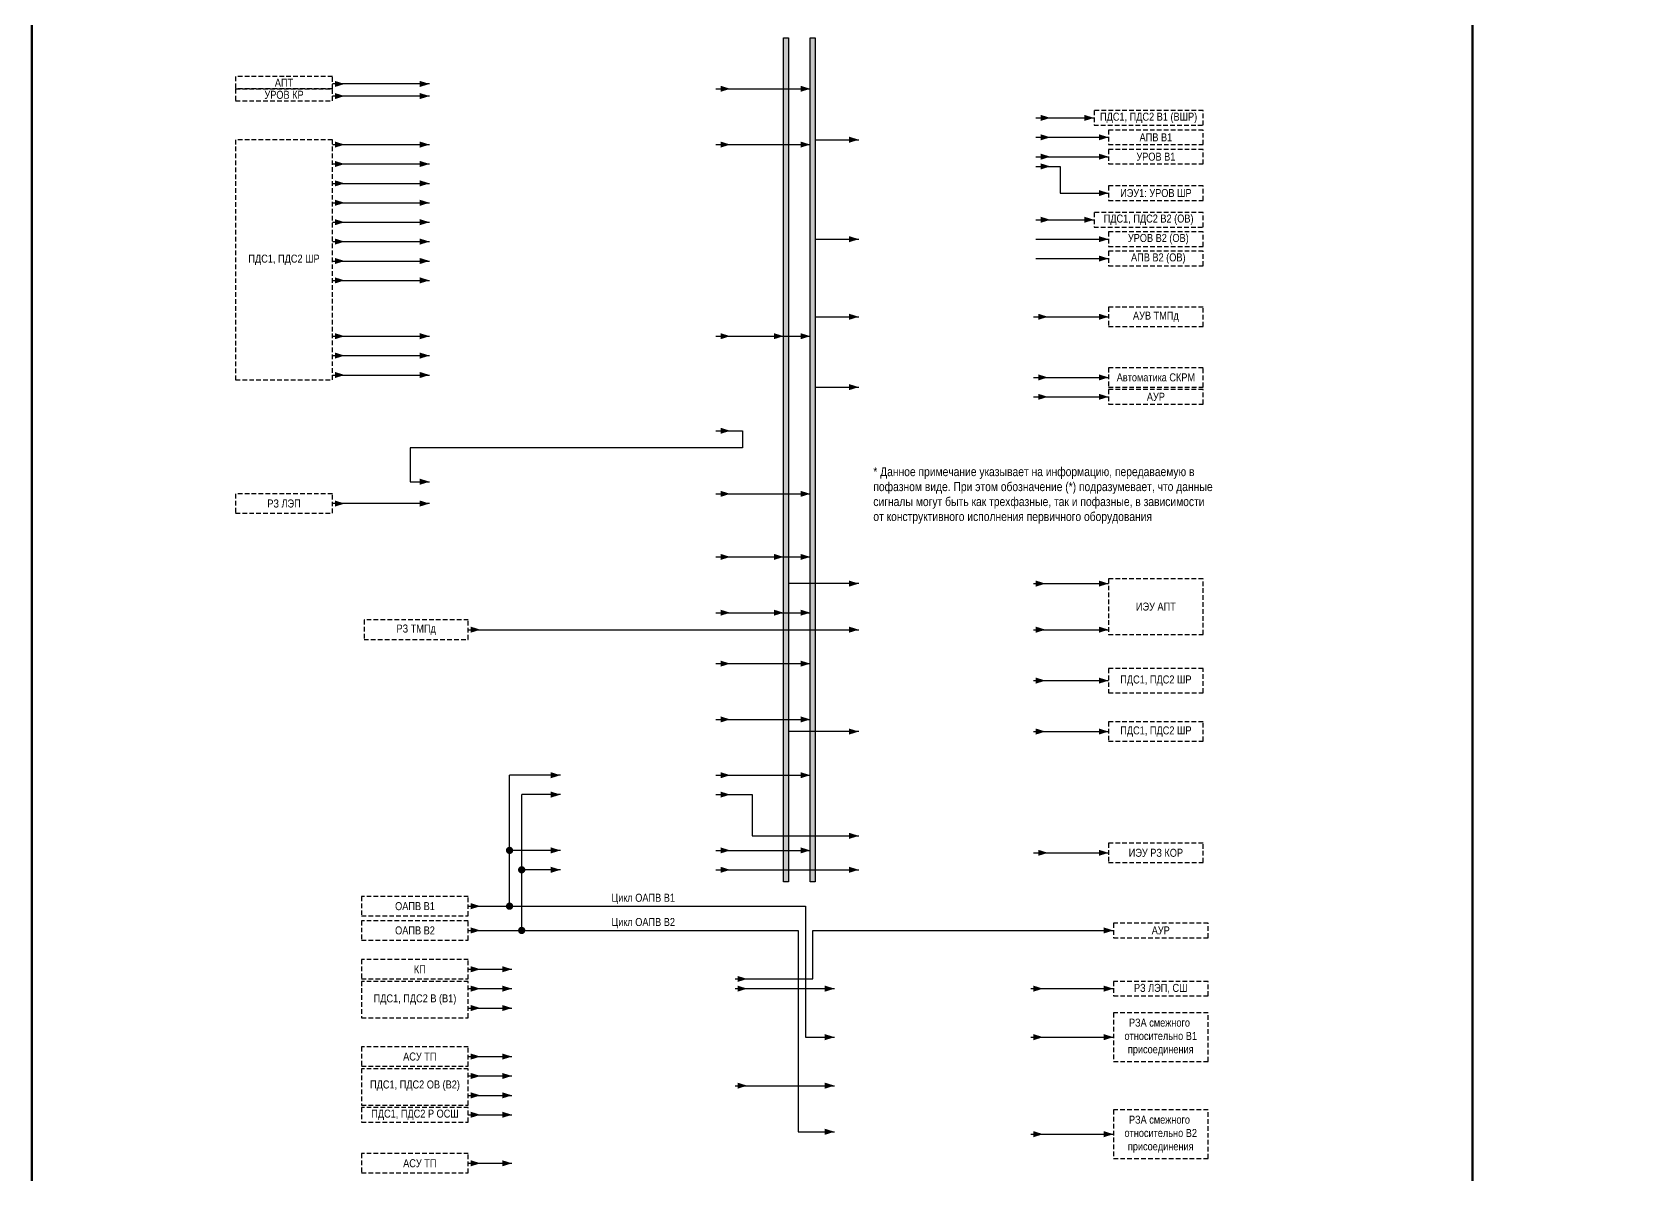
# Model space of a CAD drawing. Header units: millimetres. Extents: x 25558 to 49929, y 1902 to 19390.
# Drawn here: x 27936 to 28591, y 6070 to 6542 of the extents above; entities that cross this region are included whole.
import ezdxf

# ---------------------------------------------------------------- set-up
doc = ezdxf.new("R2010")
doc.units = ezdxf.units.MM
doc.linetypes.add('штриховая2', pattern=[9.525, 6.35, -3.175])
for name, color, linetype, lineweight in [('Основная', 7, 'Continuous', 30), ('Отключение_включение', 1, 'Continuous', 30), ('Тонкая', 7, 'Continuous', 5), ('Цепи внешние', 84, 'Continuous', 30), ('Цепи внутренние', 5, 'Continuous', 30)]:
    doc.layers.add(name, color=color, linetype=linetype, lineweight=lineweight)
doc.styles.add('Narrow', font='ARIALN.TTF')

# ---------------------------------------------------------------- blocks, each defined once
blk = doc.blocks.new('Point')
at = {"layer": 'Основная', "color": 0, "const_width": 1.5}
blk.add_lwpolyline([(-0.75, 0, 1), (0.75, 0, 1)], format="xyb", close=True, dxfattribs=at)

msp = doc.modelspace()

# ---------------------------------------------------------------- hatches: boundary and pattern name
at = {"layer": 'Отключение_включение'}
h = msp.add_hatch(color=256, dxfattribs=at)
h.dxf.hatch_style = 1
h.paths.add_polyline_path([(28259, 6539), (28257, 6539), (28257, 6191), (28259, 6191)])
at = {"layer": 'Цепи внутренние', "ltscale": 0.3}
h = msp.add_hatch(color=256, dxfattribs=at)
h.dxf.hatch_style = 1
h.paths.add_polyline_path([(28248, 6539), (28246, 6539), (28246, 6191), (28248, 6191)])

# ---------------------------------------------------------------- linework, layer by layer
at = {"layer": 'Отключение_включение'}
for p, q in [((28218, 6518), (28257, 6518)), ((28350, 6506), (28369, 6506)), ((28369, 6506), (28374, 6506)), ((28218, 6495), (28257, 6495)), ((28259, 6497), (28277, 6497)), ((28350, 6464), (28369, 6464)), ((28369, 6464), (28374, 6464)), ((28259, 6456), (28277, 6456)), ((28259, 6424), (28277, 6424)), ((28349, 6424), (28380, 6424)), ((28218, 6416), (28257, 6416)), ((28259, 6395), (28277, 6395)), ((28218, 6351), (28257, 6351)), ((28218, 6325), (28257, 6325)), ((28218, 6302), (28257, 6302)), ((28218, 6281), (28257, 6281)), ((28218, 6258), (28257, 6258)), ((28218, 6235), (28257, 6235)), ((28218, 6204), (28257, 6204)), ((28348, 6147), (28357, 6147)), ((28357, 6147), (28382, 6147)), ((28348, 6127), (28357, 6127)), ((28357, 6127), (28382, 6127)), ((28348, 6087), (28357, 6087)), ((28357, 6087), (28382, 6087))]:
    msp.add_line(p, q, dxfattribs=at)
msp.add_lwpolyline([(28257, 6539), (28259, 6539), (28259, 6191), (28257, 6191)], close=True, dxfattribs=at)
for points in [[(28065, 6520, 0, 2.5, 0), (28061, 6520, 0, 0, 0)], [(28100, 6520, 0, 2.5, 0), (28096, 6520, 0, 0, 0)], [(28065, 6515, 0, 2.5, 0), (28061, 6515, 0, 0, 0)], [(28100, 6515, 0, 2.5, 0), (28096, 6515, 0, 0, 0)], [(28224, 6518, 0, 2.5, 0), (28220, 6518, 0, 0, 0)], [(28257, 6518, 0, 2.5, 0), (28253, 6518, 0, 0, 0)], [(28356, 6506, 0, 2.5, 0), (28352, 6506, 0, 0, 0)], [(28374, 6506, 0, 2.5, 0), (28370, 6506, 0, 0, 0)], [(28224, 6495, 0, 2.5, 0), (28220, 6495, 0, 0, 0)], [(28257, 6495, 0, 2.5, 0), (28253, 6495, 0, 0, 0)], [(28277, 6497, 0, 2.5, 0), (28273, 6497, 0, 0, 0)], [(28356, 6464, 0, 2.5, 0), (28352, 6464, 0, 0, 0)], [(28374, 6464, 0, 2.5, 0), (28370, 6464, 0, 0, 0)], [(28277, 6456, 0, 2.5, 0), (28273, 6456, 0, 0, 0)], [(28277, 6424, 0, 2.5, 0), (28273, 6424, 0, 0, 0)], [(28355, 6424, 0, 2.5, 0), (28351, 6424, 0, 0, 0)], [(28380, 6424, 0, 2.5, 0), (28376, 6424, 0, 0, 0)], [(28224, 6416, 0, 2.5, 0), (28220, 6416, 0, 0, 0)], [(28246, 6416, 0, 2.5, 0), (28242, 6416, 0, 0, 0)], [(28257, 6416, 0, 2.5, 0), (28253, 6416, 0, 0, 0)], [(28277, 6395, 0, 2.5, 0), (28273, 6395, 0, 0, 0)], [(28224, 6351, 0, 2.5, 0), (28220, 6351, 0, 0, 0)], [(28257, 6351, 0, 2.5, 0), (28253, 6351, 0, 0, 0)], [(28224, 6325, 0, 2.5, 0), (28220, 6325, 0, 0, 0)], [(28246, 6325, 0, 2.5, 0), (28242, 6325, 0, 0, 0)], [(28257, 6325, 0, 2.5, 0), (28253, 6325, 0, 0, 0)], [(28224, 6302, 0, 2.5, 0), (28220, 6302, 0, 0, 0)], [(28246, 6302, 0, 2.5, 0), (28242, 6302, 0, 0, 0)], [(28257, 6302, 0, 2.5, 0), (28253, 6302, 0, 0, 0)], [(28224, 6281, 0, 2.5, 0), (28220, 6281, 0, 0, 0)], [(28257, 6281, 0, 2.5, 0), (28253, 6281, 0, 0, 0)], [(28224, 6258, 0, 2.5, 0), (28220, 6258, 0, 0, 0)], [(28257, 6258, 0, 2.5, 0), (28253, 6258, 0, 0, 0)], [(28224, 6235, 0, 2.5, 0), (28220, 6235, 0, 0, 0)], [(28257, 6235, 0, 2.5, 0), (28253, 6235, 0, 0, 0)], [(28224, 6204, 0, 2.5, 0), (28220, 6204, 0, 0, 0)], [(28257, 6204, 0, 2.5, 0), (28253, 6204, 0, 0, 0)], [(28353, 6147, 0, 2.5, 0), (28349, 6147, 0, 0, 0)], [(28382, 6147, 0, 2.5, 0), (28378, 6147, 0, 0, 0)], [(28353, 6127, 0, 2.5, 0), (28349, 6127, 0, 0, 0)], [(28382, 6127, 0, 2.5, 0), (28378, 6127, 0, 0, 0)], [(28353, 6087, 0, 2.5, 0), (28349, 6087, 0, 0, 0)], [(28382, 6087, 0, 2.5, 0), (28378, 6087, 0, 0, 0)]]:
    msp.add_lwpolyline(points, format="xyseb", dxfattribs=at)
for points in [[(28100, 6520), (28060, 6520)], [(28100, 6515), (28060, 6515)]]:
    msp.add_lwpolyline(points, dxfattribs=at)
at = {"layer": 'Тонкая', "color": 3, "lineweight": 50}
for points in [[(28530, 5969), (27936, 5969), (27936, 6809), (28530, 6809)], [(29124, 5969), (28530, 5969), (28530, 6809), (29124, 6809)]]:
    msp.add_lwpolyline(points, close=True, dxfattribs=at)
at = {"layer": 'Цепи внешние', "ltscale": 0.3}
for p, q in [((28060, 6495), (28100, 6495)), ((28350, 6498), (28380, 6498)), ((28350, 6490), (28380, 6490)), ((28060, 6487), (28100, 6487)), ((28060, 6479), (28100, 6479)), ((28060, 6471), (28100, 6471)), ((28060, 6463), (28100, 6463)), ((28350, 6456), (28378, 6456)), ((28378, 6456), (28380, 6456)), ((28060, 6455), (28100, 6455)), ((28060, 6447), (28100, 6447)), ((28350, 6448), (28380, 6448)), ((28060, 6439), (28100, 6439)), ((28060, 6416), (28100, 6416)), ((28060, 6408), (28100, 6408)), ((28060, 6400), (28100, 6400)), ((28116, 6295), (28277, 6295)), ((28154, 6235), (28133, 6235)), ((28133, 6181), (28133, 6235)), ((28138, 6171), (28138, 6227)), ((28154, 6227), (28138, 6227)), ((28154, 6204), (28133, 6204)), ((28154, 6196), (28138, 6196)), ((28116, 6181), (28255, 6181)), ((28255, 6181), (28255, 6127)), ((28116, 6171), (28252, 6171)), ((28252, 6171), (28252, 6088)), ((28116, 6155), (28134, 6155)), ((28116, 6147), (28134, 6147)), ((28116, 6139), (28134, 6139)), ((28255, 6127), (28267, 6127)), ((28116, 6119), (28134, 6119)), ((28116, 6111), (28134, 6111)), ((28116, 6103), (28134, 6103)), ((28116, 6095), (28134, 6095)), ((28252, 6088), (28267, 6088)), ((28116, 6075), (28134, 6075))]:
    msp.add_line(p, q, dxfattribs=at)
at = {"layer": 'Цепи внешние'}
for p, q in [((28349, 6399), (28380, 6399)), ((28349, 6314), (28358, 6314)), ((28358, 6314), (28380, 6314)), ((28349, 6295), (28358, 6295)), ((28358, 6295), (28380, 6295)), ((28349, 6253), (28358, 6253)), ((28358, 6253), (28380, 6253)), ((28349, 6203), (28380, 6203))]:
    msp.add_line(p, q, dxfattribs=at)
at = {"layer": 'Цепи внешние', "linetype": 'штриховая2', "ltscale": 0.3}
for points in [[(28060, 6523), (28020, 6523), (28020, 6518), (28060, 6518)], [(28060, 6518), (28020, 6518), (28020, 6513), (28060, 6513)], [(28419, 6509), (28374, 6509), (28374, 6503), (28419, 6503)], [(28060, 6497), (28020, 6497), (28020, 6398), (28060, 6398)], [(28419, 6501), (28380, 6501), (28380, 6495), (28419, 6495)], [(28419, 6493), (28380, 6493), (28380, 6487), (28419, 6487)], [(28419, 6467), (28374, 6467), (28374, 6461), (28419, 6461)], [(28419, 6459), (28380, 6459), (28380, 6453), (28419, 6453)], [(28419, 6451), (28380, 6451), (28380, 6445), (28419, 6445)], [(28419, 6428), (28380, 6428), (28380, 6420), (28419, 6420)], [(28419, 6403), (28380, 6403), (28380, 6395), (28419, 6395)], [(28060, 6351), (28020, 6351), (28020, 6343), (28060, 6343)], [(28419, 6316), (28380, 6316), (28380, 6293), (28419, 6293)], [(28116, 6299), (28073, 6299), (28073, 6291), (28116, 6291)], [(28419, 6279), (28380, 6279), (28380, 6269), (28419, 6269)], [(28419, 6257), (28380, 6257), (28380, 6249), (28419, 6249)], [(28419, 6207), (28380, 6207), (28380, 6199), (28419, 6199)], [(28116, 6185), (28072, 6185), (28072, 6177), (28116, 6177)], [(28116, 6175), (28072, 6175), (28072, 6167), (28116, 6167)], [(28116, 6159), (28072, 6159), (28072, 6151), (28116, 6151)], [(28116, 6150), (28072, 6150), (28072, 6135), (28116, 6135)], [(28421, 6150), (28382, 6150), (28382, 6144), (28421, 6144)], [(28421, 6137), (28382, 6137), (28382, 6117), (28421, 6117)], [(28116, 6123), (28072, 6123), (28072, 6115), (28116, 6115)], [(28116, 6114), (28072, 6114), (28072, 6099), (28116, 6099)], [(28116, 6098), (28072, 6098), (28072, 6092), (28116, 6092)], [(28421, 6097), (28382, 6097), (28382, 6077), (28421, 6077)], [(28116, 6079), (28072, 6079), (28072, 6071), (28116, 6071)]]:
    msp.add_lwpolyline(points, close=True, dxfattribs=at)
at = {"layer": 'Цепи внешние', "ltscale": 0.3}
for points in [[(28065, 6495, 0, 2.5, 0), (28061, 6495, 0, 0, 0)], [(28100, 6495, 0, 2.5, 0), (28096, 6495, 0, 0, 0)], [(28356, 6498, 0, 2.5, 0), (28352, 6498, 0, 0, 0)], [(28380, 6498, 0, 2.5, 0), (28376, 6498, 0, 0, 0)], [(28065, 6487, 0, 2.5, 0), (28061, 6487, 0, 0, 0)], [(28100, 6487, 0, 2.5, 0), (28096, 6487, 0, 0, 0)], [(28356, 6490, 0, 2.5, 0), (28352, 6490, 0, 0, 0)], [(28380, 6490, 0, 2.5, 0), (28376, 6490, 0, 0, 0)], [(28065, 6479, 0, 2.5, 0), (28061, 6479, 0, 0, 0)], [(28100, 6479, 0, 2.5, 0), (28096, 6479, 0, 0, 0)], [(28065, 6471, 0, 2.5, 0), (28061, 6471, 0, 0, 0)], [(28100, 6471, 0, 2.5, 0), (28096, 6471, 0, 0, 0)], [(28065, 6463, 0, 2.5, 0), (28061, 6463, 0, 0, 0)], [(28100, 6463, 0, 2.5, 0), (28096, 6463, 0, 0, 0)], [(28065, 6455, 0, 2.5, 0), (28061, 6455, 0, 0, 0)], [(28100, 6455, 0, 2.5, 0), (28096, 6455, 0, 0, 0)], [(28380, 6456, 0, 2.5, 0), (28376, 6456, 0, 0, 0)], [(28380, 6448, 0, 2.5, 0), (28376, 6448, 0, 0, 0)], [(28065, 6447, 0, 2.5, 0), (28061, 6447, 0, 0, 0)], [(28100, 6447, 0, 2.5, 0), (28096, 6447, 0, 0, 0)], [(28065, 6439, 0, 2.5, 0), (28061, 6439, 0, 0, 0)], [(28100, 6439, 0, 2.5, 0), (28096, 6439, 0, 0, 0)], [(28065, 6416, 0, 2.5, 0), (28061, 6416, 0, 0, 0)], [(28100, 6416, 0, 2.5, 0), (28096, 6416, 0, 0, 0)], [(28065, 6408, 0, 2.5, 0), (28061, 6408, 0, 0, 0)], [(28100, 6408, 0, 2.5, 0), (28096, 6408, 0, 0, 0)], [(28065, 6400, 0, 2.5, 0), (28061, 6400, 0, 0, 0)], [(28100, 6400, 0, 2.5, 0), (28096, 6400, 0, 0, 0)], [(28065, 6347, 0, 2.5, 0), (28061, 6347, 0, 0, 0)], [(28100, 6347, 0, 2.5, 0), (28096, 6347, 0, 0, 0)], [(28121, 6295, 0, 2.5, 0), (28117, 6295, 0, 0, 0)], [(28277, 6295, 0, 2.5, 0), (28273, 6295, 0, 0, 0)], [(28121, 6181, 0, 2.5, 0), (28117, 6181, 0, 0, 0)], [(28121, 6171, 0, 2.5, 0), (28117, 6171, 0, 0, 0)], [(28121, 6155, 0, 2.5, 0), (28117, 6155, 0, 0, 0)], [(28134, 6155, 0, 2.5, 0), (28130, 6155, 0, 0, 0)], [(28121, 6147, 0, 2.5, 0), (28117, 6147, 0, 0, 0)], [(28134, 6147, 0, 2.5, 0), (28130, 6147, 0, 0, 0)], [(28121, 6139, 0, 2.5, 0), (28117, 6139, 0, 0, 0)], [(28134, 6139, 0, 2.5, 0), (28130, 6139, 0, 0, 0)], [(28267, 6127, 0, 2.5, 0), (28263, 6127, 0, 0, 0)], [(28121, 6119, 0, 2.5, 0), (28117, 6119, 0, 0, 0)], [(28134, 6119, 0, 2.5, 0), (28130, 6119, 0, 0, 0)], [(28121, 6111, 0, 2.5, 0), (28117, 6111, 0, 0, 0)], [(28134, 6111, 0, 2.5, 0), (28130, 6111, 0, 0, 0)], [(28121, 6103, 0, 2.5, 0), (28117, 6103, 0, 0, 0)], [(28134, 6103, 0, 2.5, 0), (28130, 6103, 0, 0, 0)], [(28121, 6095, 0, 2.5, 0), (28117, 6095, 0, 0, 0)], [(28134, 6095, 0, 2.5, 0), (28130, 6095, 0, 0, 0)], [(28267, 6088, 0, 2.5, 0), (28263, 6088, 0, 0, 0)], [(28121, 6075, 0, 2.5, 0), (28117, 6075, 0, 0, 0)], [(28134, 6075, 0, 2.5, 0), (28130, 6075, 0, 0, 0)]]:
    msp.add_lwpolyline(points, format="xyseb", dxfattribs=at)
at = {"layer": 'Цепи внешние'}
for points in [[(28355, 6399, 0, 2.5, 0), (28351, 6399, 0, 0, 0)], [(28380, 6399, 0, 2.5, 0), (28376, 6399, 0, 0, 0)], [(28354, 6314, 0, 2.5, 0), (28350, 6314, 0, 0, 0)], [(28380, 6314, 0, 2.5, 0), (28376, 6314, 0, 0, 0)], [(28354, 6295, 0, 2.5, 0), (28350, 6295, 0, 0, 0)], [(28380, 6295, 0, 2.5, 0), (28376, 6295, 0, 0, 0)], [(28354, 6274, 0, 2.5, 0), (28350, 6274, 0, 0, 0)], [(28380, 6274, 0, 2.5, 0), (28376, 6274, 0, 0, 0)], [(28354, 6253, 0, 2.5, 0), (28350, 6253, 0, 0, 0)], [(28380, 6253, 0, 2.5, 0), (28376, 6253, 0, 0, 0)], [(28154, 6235, 0, 2.5, 0), (28150, 6235, 0, 0, 0)], [(28154, 6227, 0, 2.5, 0), (28150, 6227, 0, 0, 0)], [(28154, 6204, 0, 2.5, 0), (28150, 6204, 0, 0, 0)], [(28355, 6203, 0, 2.5, 0), (28351, 6203, 0, 0, 0)], [(28380, 6203, 0, 2.5, 0), (28376, 6203, 0, 0, 0)], [(28154, 6196, 0, 2.5, 0), (28150, 6196, 0, 0, 0)]]:
    msp.add_lwpolyline(points, format="xyseb", dxfattribs=at)
at = {"layer": 'Цепи внешние', "ltscale": 0.3}
msp.add_lwpolyline([(28100, 6347), (28060, 6347)], dxfattribs=at)
at = {"layer": 'Цепи внешние'}
msp.add_lwpolyline([(28349, 6274), (28380, 6274)], dxfattribs=at)
at = {"layer": 'Цепи внутренние', "ltscale": 0.3}
for p, q in [((28350, 6486), (28360, 6486)), ((28360, 6486), (28360, 6475)), ((28360, 6475), (28380, 6475)), ((28349, 6391), (28380, 6391)), ((28218, 6377), (28229, 6377)), ((28229, 6377), (28229, 6370)), ((28229, 6370), (28092, 6370)), ((28092, 6370), (28092, 6356)), ((28092, 6356), (28100, 6356)), ((28277, 6314), (28248, 6314)), ((28277, 6253), (28248, 6253)), ((28218, 6227), (28233, 6227)), ((28233, 6227), (28233, 6210)), ((28233, 6210), (28277, 6210)), ((28218, 6196), (28277, 6196)), ((28258, 6151), (28258, 6171)), ((28258, 6171), (28382, 6171)), ((28226, 6151), (28258, 6151)), ((28226, 6147), (28267, 6147)), ((28226, 6107), (28267, 6107))]:
    msp.add_line(p, q, dxfattribs=at)
msp.add_lwpolyline([(28246, 6539), (28248, 6539), (28248, 6191), (28246, 6191)], close=True, dxfattribs=at)
for points in [[(28356, 6486, 0, 2.5, 0), (28352, 6486, 0, 0, 0)], [(28380, 6475, 0, 2.5, 0), (28376, 6475, 0, 0, 0)], [(28355, 6391, 0, 2.5, 0), (28351, 6391, 0, 0, 0)], [(28380, 6391, 0, 2.5, 0), (28376, 6391, 0, 0, 0)], [(28224, 6377, 0, 2.5, 0), (28220, 6377, 0, 0, 0)], [(28100, 6356, 0, 2.5, 0), (28096, 6356, 0, 0, 0)], [(28277, 6314, 0, 2.5, 0), (28273, 6314, 0, 0, 0)], [(28277, 6253, 0, 2.5, 0), (28273, 6253, 0, 0, 0)], [(28224, 6227, 0, 2.5, 0), (28220, 6227, 0, 0, 0)], [(28277, 6210, 0, 2.5, 0), (28273, 6210, 0, 0, 0)], [(28224, 6196, 0, 2.5, 0), (28220, 6196, 0, 0, 0)], [(28277, 6196, 0, 2.5, 0), (28273, 6196, 0, 0, 0)], [(28382, 6171, 0, 2.5, 0), (28378, 6171, 0, 0, 0)], [(28231, 6151, 0, 2.5, 0), (28227, 6151, 0, 0, 0)], [(28231, 6147, 0, 2.5, 0), (28227, 6147, 0, 0, 0)], [(28267, 6147, 0, 2.5, 0), (28263, 6147, 0, 0, 0)], [(28231, 6107, 0, 2.5, 0), (28227, 6107, 0, 0, 0)], [(28267, 6107, 0, 2.5, 0), (28263, 6107, 0, 0, 0)]]:
    msp.add_lwpolyline(points, format="xyseb", dxfattribs=at)
at = {"layer": 'Цепи внутренние', "linetype": 'штриховая2', "ltscale": 0.3}
for points in [[(28419, 6478), (28380, 6478), (28380, 6472), (28419, 6472)], [(28419, 6394), (28380, 6394), (28380, 6388), (28419, 6388)], [(28421, 6174), (28382, 6174), (28382, 6168), (28421, 6168)]]:
    msp.add_lwpolyline(points, close=True, dxfattribs=at)

# ---------------------------------------------------------------- block references
at = {"layer": 'Цепи внешние', "ltscale": 0.3}
for p in [(28133, 6204), (28138, 6196), (28133, 6181), (28138, 6171)]:
    msp.add_blockref('Point', p, dxfattribs=at)

# ---------------------------------------------------------------- texts
at = {"layer": 'Основная', "style": 'Narrow'}
for s, insert, char_height, width, attachment_point in [('АПТ', (28040, 6520.5), 3.3, 40, 5), ('УРОВ КР', (28040, 6515.5), 3.3, 40, 5), ('ПДС1, ПДС2 В1 (ВШР)', (28396.5, 6506), 3.3, 45, 5), ('АПВ В1', (28399.5, 6498), 3.3, 39, 5), ('УРОВ В1', (28399.5, 6490), 3.3, 39, 5), ('ИЭУ1: УРОВ ШР', (28399.5, 6475), 3.3, 39, 5), ('ПДС1, ПДС2 В2 (ОВ) ', (28396.5, 6464), 3.3, 45, 5), ('УРОВ В2 (ОВ)', (28400.5, 6456), 3.3, 41, 5), ('ПДС1, ПДС2 ШР', (28040, 6447.5), 3.3, 36.2511, 5), ('АПВ В2 (ОВ)', (28400.5, 6448), 3.3, 41, 5), ('АУВ ТМПд', (28399.5, 6424), 3.3, 39, 5), ('Автоматика СКРМ', (28399.5, 6399), 3.3, 39, 5), ('АУР', (28399.5, 6391), 3.3, 39, 5), ('* Данное примечание указывает на информацию, передаваемую в пофазном виде. При этом обозначение (*) подразумевает, что данные сигналы могут быть как трехфазные, так и пофазные, в зависимости от конструктивного исполнения первичного оборудования', (28283, 6362), 3.7, 140.1048, 1), ('РЗ ЛЭП', (28040, 6347), 3.3, 40, 5), ('ИЭУ АПТ', (28399.5, 6304.5), 3.3, 39, 5), ('РЗ ТМПд', (28094.5, 6295), 3.3, 43, 5), ('ПДС1, ПДС2 ШР', (28399.5, 6274), 3.3, 39, 5), ('ПДС1, ПДС2 ШР', (28399.5, 6253), 3.3, 39, 5), ('ИЭУ РЗ КОР', (28399.5, 6203), 3.3, 39, 5), ('ОАПВ В1', (28094, 6181), 3.3, 44, 5), ('Цикл ОАПВ В1', (28175, 6184), 3.3, 71, 4), ('Цикл ОАПВ В2', (28175, 6174), 3.3, 71, 4), ('ОАПВ В2', (28094, 6171), 3.3, 44, 5), ('АУР', (28401.5, 6171), 3.3, 39, 5), ('КП', (28096, 6155), 3.3, 40, 5), ('РЗ ЛЭП, СШ', (28401.5, 6147), 3.3, 39, 5), ('ПДС1, ПДС2 В (В1) ', (28094, 6142.5), 3.3, 44, 5), ('РЗА смежного  относительно В1 присоединения ', (28401.5, 6127), 3.3, 39, 5), ('АСУ ТП', (28096, 6119), 3.3, 40, 5), ('ПДС1, ПДС2 ОВ (В2) ', (28094, 6107), 3.3, 44, 5), ('ПДС1, ПДС2 Р ОСШ ', (28094, 6095), 3.3, 44, 5), ('РЗА смежного  относительно В2 присоединения ', (28401.5, 6087), 3.3, 39, 5), ('АСУ ТП', (28096, 6075), 3.3, 40, 5)]:
    msp.add_mtext(s, dxfattribs=dict(at, insert=insert, char_height=char_height, width=width, attachment_point=attachment_point))

doc.saveas('drawing.dxf')
